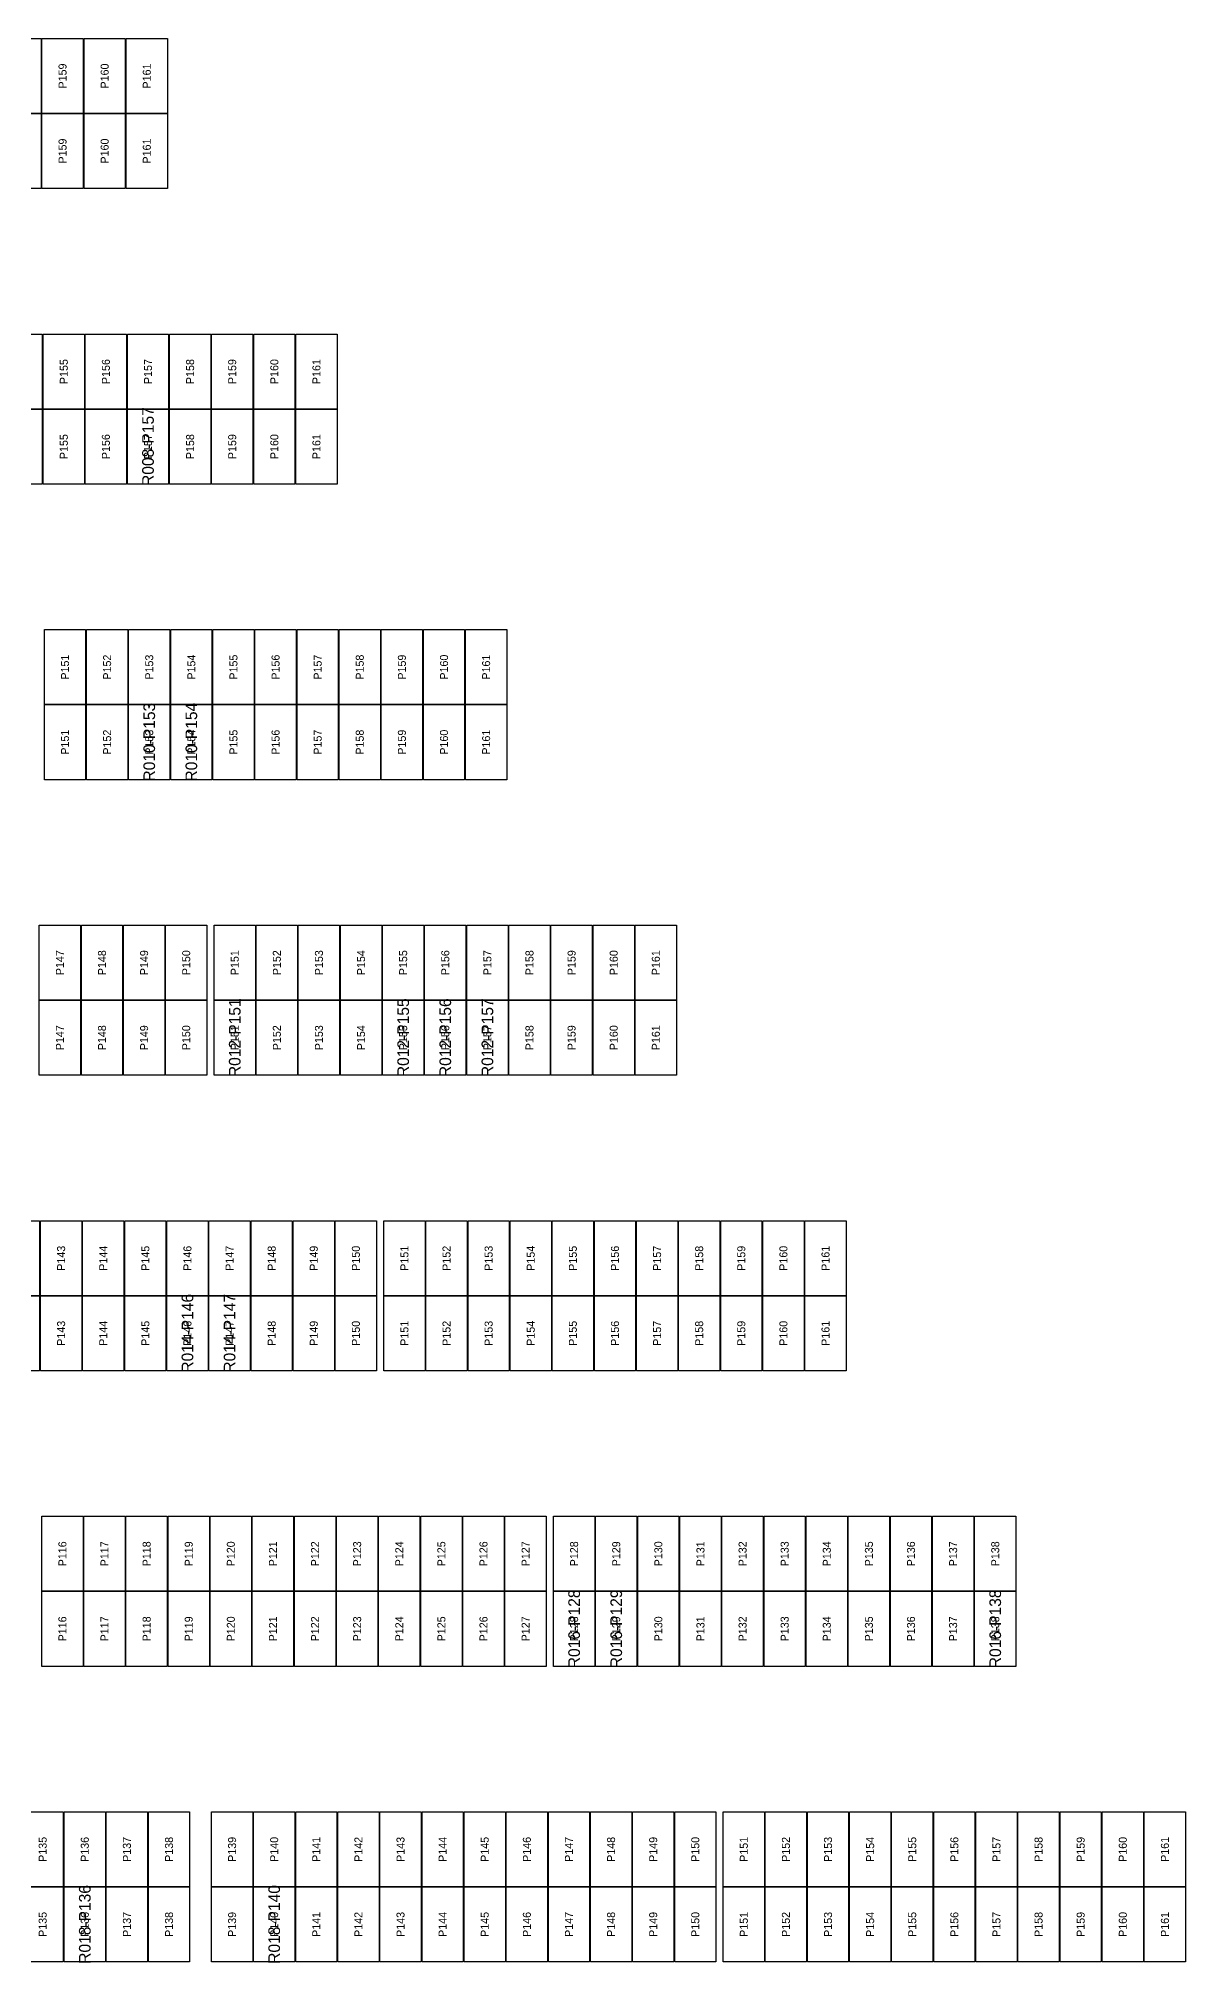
# Model space of a CAD drawing. Extents: x 296295 to 296770, y 651564 to 652121.
# Drawn here: x 296504.1 to 296535.6, y 652051.7 to 652104.6 of the extents above; entities that cross this region are included whole.
import ezdxf
from ezdxf.enums import TextEntityAlignment as Align

# ---------------------------------------------------------------- set-up
doc = ezdxf.new("R2010")
doc.units = 0

msp = doc.modelspace()

# ---------------------------------------------------------------- linework, layer by layer
at = {"layer": 'DEFECTIVE_PANELS'}
for points in [[(296506.514, 652094.37), (296507.648, 652094.37), (296507.648, 652092.307), (296506.514, 652092.307)], [(296506.548, 652086.244), (296507.682, 652086.244), (296507.682, 652084.181), (296506.548, 652084.181)], [(296507.706, 652086.244), (296508.84, 652086.244), (296508.84, 652084.181), (296507.706, 652084.181)], [(296508.899, 652078.118), (296510.033, 652078.118), (296510.033, 652076.055), (296508.899, 652076.055)], [(296513.531, 652078.118), (296514.665, 652078.118), (296514.665, 652076.055), (296513.531, 652076.055)], [(296514.689, 652078.118), (296515.823, 652078.118), (296515.823, 652076.055), (296514.689, 652076.055)], [(296515.847, 652078.118), (296516.981, 652078.118), (296516.981, 652076.055), (296515.847, 652076.055)], [(296507.599, 652069.992), (296508.733, 652069.992), (296508.733, 652067.929), (296507.599, 652067.929)], [(296508.757, 652069.992), (296509.891, 652069.992), (296509.891, 652067.929), (296508.757, 652067.929)], [(296518.232, 652061.866), (296519.366, 652061.866), (296519.366, 652059.803), (296518.232, 652059.803)], [(296519.39, 652061.866), (296520.524, 652061.866), (296520.524, 652059.803), (296519.39, 652059.803)], [(296529.812, 652061.866), (296530.946, 652061.866), (296530.946, 652059.803), (296529.812, 652059.803)], [(296504.776, 652053.74), (296505.91, 652053.74), (296505.91, 652051.677), (296504.776, 652051.677)], [(296509.984, 652053.74), (296511.118, 652053.74), (296511.118, 652051.677), (296509.984, 652051.677)]]:
    msp.add_lwpolyline(points, close=True, dxfattribs=at)
at = {"layer": 'PANELS_MASTER'}
for points in [[(296503.006, 652104.559), (296504.14, 652104.559), (296504.14, 652102.496), (296503.006, 652102.496)], [(296504.164, 652104.559), (296505.298, 652104.559), (296505.298, 652102.496), (296504.164, 652102.496)], [(296505.322, 652104.559), (296506.456, 652104.559), (296506.456, 652102.496), (296505.322, 652102.496)], [(296506.48, 652104.559), (296507.614, 652104.559), (296507.614, 652102.496), (296506.48, 652102.496)], [(296503.006, 652102.496), (296504.14, 652102.496), (296504.14, 652100.433), (296503.006, 652100.433)], [(296504.164, 652102.496), (296505.298, 652102.496), (296505.298, 652100.433), (296504.164, 652100.433)], [(296505.322, 652102.496), (296506.456, 652102.496), (296506.456, 652100.433), (296505.322, 652100.433)], [(296506.48, 652102.496), (296507.614, 652102.496), (296507.614, 652100.433), (296506.48, 652100.433)], [(296503.04, 652096.433), (296504.174, 652096.433), (296504.174, 652094.37), (296503.04, 652094.37)], [(296504.198, 652096.433), (296505.332, 652096.433), (296505.332, 652094.37), (296504.198, 652094.37)], [(296505.356, 652096.433), (296506.49, 652096.433), (296506.49, 652094.37), (296505.356, 652094.37)], [(296506.514, 652096.433), (296507.648, 652096.433), (296507.648, 652094.37), (296506.514, 652094.37)], [(296507.672, 652096.433), (296508.806, 652096.433), (296508.806, 652094.37), (296507.672, 652094.37)], [(296508.83, 652096.433), (296509.964, 652096.433), (296509.964, 652094.37), (296508.83, 652094.37)], [(296509.988, 652096.433), (296511.122, 652096.433), (296511.122, 652094.37), (296509.988, 652094.37)], [(296511.146, 652096.433), (296512.28, 652096.433), (296512.28, 652094.37), (296511.146, 652094.37)], [(296503.04, 652094.37), (296504.174, 652094.37), (296504.174, 652092.307), (296503.04, 652092.307)], [(296504.198, 652094.37), (296505.332, 652094.37), (296505.332, 652092.307), (296504.198, 652092.307)], [(296505.356, 652094.37), (296506.49, 652094.37), (296506.49, 652092.307), (296505.356, 652092.307)], [(296507.672, 652094.37), (296508.806, 652094.37), (296508.806, 652092.307), (296507.672, 652092.307)], [(296508.83, 652094.37), (296509.964, 652094.37), (296509.964, 652092.307), (296508.83, 652092.307)], [(296509.988, 652094.37), (296511.122, 652094.37), (296511.122, 652092.307), (296509.988, 652092.307)], [(296511.146, 652094.37), (296512.28, 652094.37), (296512.28, 652092.307), (296511.146, 652092.307)], [(296504.232, 652088.307), (296505.366, 652088.307), (296505.366, 652086.244), (296504.232, 652086.244)], [(296505.39, 652088.307), (296506.524, 652088.307), (296506.524, 652086.244), (296505.39, 652086.244)], [(296506.548, 652088.307), (296507.682, 652088.307), (296507.682, 652086.244), (296506.548, 652086.244)], [(296507.706, 652088.307), (296508.84, 652088.307), (296508.84, 652086.244), (296507.706, 652086.244)], [(296508.864, 652088.307), (296509.998, 652088.307), (296509.998, 652086.244), (296508.864, 652086.244)], [(296510.022, 652088.307), (296511.156, 652088.307), (296511.156, 652086.244), (296510.022, 652086.244)], [(296511.18, 652088.307), (296512.314, 652088.307), (296512.314, 652086.244), (296511.18, 652086.244)], [(296512.338, 652088.307), (296513.472, 652088.307), (296513.472, 652086.244), (296512.338, 652086.244)], [(296513.496, 652088.307), (296514.63, 652088.307), (296514.63, 652086.244), (296513.496, 652086.244)], [(296514.654, 652088.307), (296515.788, 652088.307), (296515.788, 652086.244), (296514.654, 652086.244)], [(296515.812, 652088.307), (296516.946, 652088.307), (296516.946, 652086.244), (296515.812, 652086.244)], [(296504.232, 652086.244), (296505.366, 652086.244), (296505.366, 652084.181), (296504.232, 652084.181)], [(296505.39, 652086.244), (296506.524, 652086.244), (296506.524, 652084.181), (296505.39, 652084.181)], [(296508.864, 652086.244), (296509.998, 652086.244), (296509.998, 652084.181), (296508.864, 652084.181)], [(296510.022, 652086.244), (296511.156, 652086.244), (296511.156, 652084.181), (296510.022, 652084.181)], [(296511.18, 652086.244), (296512.314, 652086.244), (296512.314, 652084.181), (296511.18, 652084.181)], [(296512.338, 652086.244), (296513.472, 652086.244), (296513.472, 652084.181), (296512.338, 652084.181)], [(296513.496, 652086.244), (296514.63, 652086.244), (296514.63, 652084.181), (296513.496, 652084.181)], [(296514.654, 652086.244), (296515.788, 652086.244), (296515.788, 652084.181), (296514.654, 652084.181)], [(296515.812, 652086.244), (296516.946, 652086.244), (296516.946, 652084.181), (296515.812, 652084.181)], [(296504.091, 652080.181), (296505.225, 652080.181), (296505.225, 652078.118), (296504.091, 652078.118)], [(296505.249, 652080.181), (296506.383, 652080.181), (296506.383, 652078.118), (296505.249, 652078.118)], [(296506.407, 652080.181), (296507.541, 652080.181), (296507.541, 652078.118), (296506.407, 652078.118)], [(296507.565, 652080.181), (296508.699, 652080.181), (296508.699, 652078.118), (296507.565, 652078.118)], [(296508.899, 652080.181), (296510.033, 652080.181), (296510.033, 652078.118), (296508.899, 652078.118)], [(296510.057, 652080.181), (296511.191, 652080.181), (296511.191, 652078.118), (296510.057, 652078.118)], [(296511.215, 652080.181), (296512.349, 652080.181), (296512.349, 652078.118), (296511.215, 652078.118)], [(296512.373, 652080.181), (296513.507, 652080.181), (296513.507, 652078.118), (296512.373, 652078.118)], [(296513.531, 652080.181), (296514.665, 652080.181), (296514.665, 652078.118), (296513.531, 652078.118)], [(296514.689, 652080.181), (296515.823, 652080.181), (296515.823, 652078.118), (296514.689, 652078.118)], [(296515.847, 652080.181), (296516.981, 652080.181), (296516.981, 652078.118), (296515.847, 652078.118)], [(296517.005, 652080.181), (296518.139, 652080.181), (296518.139, 652078.118), (296517.005, 652078.118)], [(296518.163, 652080.181), (296519.297, 652080.181), (296519.297, 652078.118), (296518.163, 652078.118)], [(296519.321, 652080.181), (296520.455, 652080.181), (296520.455, 652078.118), (296519.321, 652078.118)], [(296520.479, 652080.181), (296521.613, 652080.181), (296521.613, 652078.118), (296520.479, 652078.118)], [(296504.091, 652078.118), (296505.225, 652078.118), (296505.225, 652076.055), (296504.091, 652076.055)], [(296505.249, 652078.118), (296506.383, 652078.118), (296506.383, 652076.055), (296505.249, 652076.055)], [(296506.407, 652078.118), (296507.541, 652078.118), (296507.541, 652076.055), (296506.407, 652076.055)], [(296507.565, 652078.118), (296508.699, 652078.118), (296508.699, 652076.055), (296507.565, 652076.055)], [(296510.057, 652078.118), (296511.191, 652078.118), (296511.191, 652076.055), (296510.057, 652076.055)], [(296511.215, 652078.118), (296512.349, 652078.118), (296512.349, 652076.055), (296511.215, 652076.055)], [(296512.373, 652078.118), (296513.507, 652078.118), (296513.507, 652076.055), (296512.373, 652076.055)], [(296517.005, 652078.118), (296518.139, 652078.118), (296518.139, 652076.055), (296517.005, 652076.055)], [(296518.163, 652078.118), (296519.297, 652078.118), (296519.297, 652076.055), (296518.163, 652076.055)], [(296519.321, 652078.118), (296520.455, 652078.118), (296520.455, 652076.055), (296519.321, 652076.055)], [(296520.479, 652078.118), (296521.613, 652078.118), (296521.613, 652076.055), (296520.479, 652076.055)], [(296502.967, 652072.055), (296504.101, 652072.055), (296504.101, 652069.992), (296502.967, 652069.992)], [(296504.125, 652072.055), (296505.259, 652072.055), (296505.259, 652069.992), (296504.125, 652069.992)], [(296505.283, 652072.055), (296506.417, 652072.055), (296506.417, 652069.992), (296505.283, 652069.992)], [(296506.441, 652072.055), (296507.575, 652072.055), (296507.575, 652069.992), (296506.441, 652069.992)], [(296507.599, 652072.055), (296508.733, 652072.055), (296508.733, 652069.992), (296507.599, 652069.992)], [(296508.757, 652072.055), (296509.891, 652072.055), (296509.891, 652069.992), (296508.757, 652069.992)], [(296509.915, 652072.055), (296511.049, 652072.055), (296511.049, 652069.992), (296509.915, 652069.992)], [(296511.073, 652072.055), (296512.207, 652072.055), (296512.207, 652069.992), (296511.073, 652069.992)], [(296512.231, 652072.055), (296513.365, 652072.055), (296513.365, 652069.992), (296512.231, 652069.992)], [(296513.565, 652072.055), (296514.699, 652072.055), (296514.699, 652069.992), (296513.565, 652069.992)], [(296514.723, 652072.055), (296515.857, 652072.055), (296515.857, 652069.992), (296514.723, 652069.992)], [(296515.881, 652072.055), (296517.015, 652072.055), (296517.015, 652069.992), (296515.881, 652069.992)], [(296517.039, 652072.055), (296518.173, 652072.055), (296518.173, 652069.992), (296517.039, 652069.992)], [(296518.197, 652072.055), (296519.331, 652072.055), (296519.331, 652069.992), (296518.197, 652069.992)], [(296519.355, 652072.055), (296520.489, 652072.055), (296520.489, 652069.992), (296519.355, 652069.992)], [(296520.513, 652072.055), (296521.647, 652072.055), (296521.647, 652069.992), (296520.513, 652069.992)], [(296521.671, 652072.055), (296522.805, 652072.055), (296522.805, 652069.992), (296521.671, 652069.992)], [(296522.829, 652072.055), (296523.963, 652072.055), (296523.963, 652069.992), (296522.829, 652069.992)], [(296523.987, 652072.055), (296525.121, 652072.055), (296525.121, 652069.992), (296523.987, 652069.992)], [(296525.145, 652072.055), (296526.279, 652072.055), (296526.279, 652069.992), (296525.145, 652069.992)], [(296502.967, 652069.992), (296504.101, 652069.992), (296504.101, 652067.929), (296502.967, 652067.929)], [(296504.125, 652069.992), (296505.259, 652069.992), (296505.259, 652067.929), (296504.125, 652067.929)], [(296505.283, 652069.992), (296506.417, 652069.992), (296506.417, 652067.929), (296505.283, 652067.929)], [(296506.441, 652069.992), (296507.575, 652069.992), (296507.575, 652067.929), (296506.441, 652067.929)], [(296509.915, 652069.992), (296511.049, 652069.992), (296511.049, 652067.929), (296509.915, 652067.929)], [(296511.073, 652069.992), (296512.207, 652069.992), (296512.207, 652067.929), (296511.073, 652067.929)], [(296512.231, 652069.992), (296513.365, 652069.992), (296513.365, 652067.929), (296512.231, 652067.929)], [(296513.565, 652069.992), (296514.699, 652069.992), (296514.699, 652067.929), (296513.565, 652067.929)], [(296514.723, 652069.992), (296515.857, 652069.992), (296515.857, 652067.929), (296514.723, 652067.929)], [(296515.881, 652069.992), (296517.015, 652069.992), (296517.015, 652067.929), (296515.881, 652067.929)], [(296517.039, 652069.992), (296518.173, 652069.992), (296518.173, 652067.929), (296517.039, 652067.929)], [(296518.197, 652069.992), (296519.331, 652069.992), (296519.331, 652067.929), (296518.197, 652067.929)], [(296519.355, 652069.992), (296520.489, 652069.992), (296520.489, 652067.929), (296519.355, 652067.929)], [(296520.513, 652069.992), (296521.647, 652069.992), (296521.647, 652067.929), (296520.513, 652067.929)], [(296521.671, 652069.992), (296522.805, 652069.992), (296522.805, 652067.929), (296521.671, 652067.929)], [(296522.829, 652069.992), (296523.963, 652069.992), (296523.963, 652067.929), (296522.829, 652067.929)], [(296523.987, 652069.992), (296525.121, 652069.992), (296525.121, 652067.929), (296523.987, 652067.929)], [(296525.145, 652069.992), (296526.279, 652069.992), (296526.279, 652067.929), (296525.145, 652067.929)], [(296504.16, 652063.929), (296505.294, 652063.929), (296505.294, 652061.866), (296504.16, 652061.866)], [(296505.318, 652063.929), (296506.452, 652063.929), (296506.452, 652061.866), (296505.318, 652061.866)], [(296506.476, 652063.929), (296507.61, 652063.929), (296507.61, 652061.866), (296506.476, 652061.866)], [(296507.634, 652063.929), (296508.768, 652063.929), (296508.768, 652061.866), (296507.634, 652061.866)], [(296508.792, 652063.929), (296509.926, 652063.929), (296509.926, 652061.866), (296508.792, 652061.866)], [(296509.95, 652063.929), (296511.084, 652063.929), (296511.084, 652061.866), (296509.95, 652061.866)], [(296511.108, 652063.929), (296512.242, 652063.929), (296512.242, 652061.866), (296511.108, 652061.866)], [(296512.266, 652063.929), (296513.4, 652063.929), (296513.4, 652061.866), (296512.266, 652061.866)], [(296513.424, 652063.929), (296514.558, 652063.929), (296514.558, 652061.866), (296513.424, 652061.866)], [(296514.582, 652063.929), (296515.716, 652063.929), (296515.716, 652061.866), (296514.582, 652061.866)], [(296515.74, 652063.929), (296516.874, 652063.929), (296516.874, 652061.866), (296515.74, 652061.866)], [(296516.898, 652063.929), (296518.032, 652063.929), (296518.032, 652061.866), (296516.898, 652061.866)], [(296518.232, 652063.929), (296519.366, 652063.929), (296519.366, 652061.866), (296518.232, 652061.866)], [(296519.39, 652063.929), (296520.524, 652063.929), (296520.524, 652061.866), (296519.39, 652061.866)], [(296520.548, 652063.929), (296521.682, 652063.929), (296521.682, 652061.866), (296520.548, 652061.866)], [(296521.706, 652063.929), (296522.84, 652063.929), (296522.84, 652061.866), (296521.706, 652061.866)], [(296522.864, 652063.929), (296523.998, 652063.929), (296523.998, 652061.866), (296522.864, 652061.866)], [(296524.022, 652063.929), (296525.156, 652063.929), (296525.156, 652061.866), (296524.022, 652061.866)], [(296525.18, 652063.929), (296526.314, 652063.929), (296526.314, 652061.866), (296525.18, 652061.866)], [(296526.338, 652063.929), (296527.472, 652063.929), (296527.472, 652061.866), (296526.338, 652061.866)], [(296527.496, 652063.929), (296528.63, 652063.929), (296528.63, 652061.866), (296527.496, 652061.866)], [(296528.654, 652063.929), (296529.788, 652063.929), (296529.788, 652061.866), (296528.654, 652061.866)], [(296529.812, 652063.929), (296530.946, 652063.929), (296530.946, 652061.866), (296529.812, 652061.866)], [(296504.16, 652061.866), (296505.294, 652061.866), (296505.294, 652059.803), (296504.16, 652059.803)], [(296505.318, 652061.866), (296506.452, 652061.866), (296506.452, 652059.803), (296505.318, 652059.803)], [(296506.476, 652061.866), (296507.61, 652061.866), (296507.61, 652059.803), (296506.476, 652059.803)], [(296507.634, 652061.866), (296508.768, 652061.866), (296508.768, 652059.803), (296507.634, 652059.803)], [(296508.792, 652061.866), (296509.926, 652061.866), (296509.926, 652059.803), (296508.792, 652059.803)], [(296509.95, 652061.866), (296511.084, 652061.866), (296511.084, 652059.803), (296509.95, 652059.803)], [(296511.108, 652061.866), (296512.242, 652061.866), (296512.242, 652059.803), (296511.108, 652059.803)], [(296512.266, 652061.866), (296513.4, 652061.866), (296513.4, 652059.803), (296512.266, 652059.803)], [(296513.424, 652061.866), (296514.558, 652061.866), (296514.558, 652059.803), (296513.424, 652059.803)], [(296514.582, 652061.866), (296515.716, 652061.866), (296515.716, 652059.803), (296514.582, 652059.803)], [(296515.74, 652061.866), (296516.874, 652061.866), (296516.874, 652059.803), (296515.74, 652059.803)], [(296516.898, 652061.866), (296518.032, 652061.866), (296518.032, 652059.803), (296516.898, 652059.803)], [(296520.548, 652061.866), (296521.682, 652061.866), (296521.682, 652059.803), (296520.548, 652059.803)], [(296521.706, 652061.866), (296522.84, 652061.866), (296522.84, 652059.803), (296521.706, 652059.803)], [(296522.864, 652061.866), (296523.998, 652061.866), (296523.998, 652059.803), (296522.864, 652059.803)], [(296524.022, 652061.866), (296525.156, 652061.866), (296525.156, 652059.803), (296524.022, 652059.803)], [(296525.18, 652061.866), (296526.314, 652061.866), (296526.314, 652059.803), (296525.18, 652059.803)], [(296526.338, 652061.866), (296527.472, 652061.866), (296527.472, 652059.803), (296526.338, 652059.803)], [(296527.496, 652061.866), (296528.63, 652061.866), (296528.63, 652059.803), (296527.496, 652059.803)], [(296528.654, 652061.866), (296529.788, 652061.866), (296529.788, 652059.803), (296528.654, 652059.803)], [(296503.618, 652055.803), (296504.752, 652055.803), (296504.752, 652053.74), (296503.618, 652053.74)], [(296504.776, 652055.803), (296505.91, 652055.803), (296505.91, 652053.74), (296504.776, 652053.74)], [(296505.934, 652055.803), (296507.068, 652055.803), (296507.068, 652053.74), (296505.934, 652053.74)], [(296507.092, 652055.803), (296508.226, 652055.803), (296508.226, 652053.74), (296507.092, 652053.74)], [(296508.826, 652055.803), (296509.96, 652055.803), (296509.96, 652053.74), (296508.826, 652053.74)], [(296509.984, 652055.803), (296511.118, 652055.803), (296511.118, 652053.74), (296509.984, 652053.74)], [(296511.142, 652055.803), (296512.276, 652055.803), (296512.276, 652053.74), (296511.142, 652053.74)], [(296512.3, 652055.803), (296513.434, 652055.803), (296513.434, 652053.74), (296512.3, 652053.74)], [(296513.458, 652055.803), (296514.592, 652055.803), (296514.592, 652053.74), (296513.458, 652053.74)], [(296514.616, 652055.803), (296515.75, 652055.803), (296515.75, 652053.74), (296514.616, 652053.74)], [(296515.774, 652055.803), (296516.908, 652055.803), (296516.908, 652053.74), (296515.774, 652053.74)], [(296516.932, 652055.803), (296518.066, 652055.803), (296518.066, 652053.74), (296516.932, 652053.74)], [(296518.09, 652055.803), (296519.224, 652055.803), (296519.224, 652053.74), (296518.09, 652053.74)], [(296519.248, 652055.803), (296520.382, 652055.803), (296520.382, 652053.74), (296519.248, 652053.74)], [(296520.406, 652055.803), (296521.54, 652055.803), (296521.54, 652053.74), (296520.406, 652053.74)], [(296521.564, 652055.803), (296522.698, 652055.803), (296522.698, 652053.74), (296521.564, 652053.74)], [(296522.898, 652055.803), (296524.032, 652055.803), (296524.032, 652053.74), (296522.898, 652053.74)], [(296524.056, 652055.803), (296525.19, 652055.803), (296525.19, 652053.74), (296524.056, 652053.74)], [(296525.214, 652055.803), (296526.348, 652055.803), (296526.348, 652053.74), (296525.214, 652053.74)], [(296526.372, 652055.803), (296527.506, 652055.803), (296527.506, 652053.74), (296526.372, 652053.74)], [(296527.53, 652055.803), (296528.664, 652055.803), (296528.664, 652053.74), (296527.53, 652053.74)], [(296528.688, 652055.803), (296529.822, 652055.803), (296529.822, 652053.74), (296528.688, 652053.74)], [(296529.846, 652055.803), (296530.98, 652055.803), (296530.98, 652053.74), (296529.846, 652053.74)], [(296531.004, 652055.803), (296532.138, 652055.803), (296532.138, 652053.74), (296531.004, 652053.74)], [(296532.162, 652055.803), (296533.296, 652055.803), (296533.296, 652053.74), (296532.162, 652053.74)], [(296533.32, 652055.803), (296534.454, 652055.803), (296534.454, 652053.74), (296533.32, 652053.74)], [(296534.478, 652055.803), (296535.612, 652055.803), (296535.612, 652053.74), (296534.478, 652053.74)], [(296503.618, 652053.74), (296504.752, 652053.74), (296504.752, 652051.677), (296503.618, 652051.677)], [(296505.934, 652053.74), (296507.068, 652053.74), (296507.068, 652051.677), (296505.934, 652051.677)], [(296507.092, 652053.74), (296508.226, 652053.74), (296508.226, 652051.677), (296507.092, 652051.677)], [(296508.826, 652053.74), (296509.96, 652053.74), (296509.96, 652051.677), (296508.826, 652051.677)], [(296511.142, 652053.74), (296512.276, 652053.74), (296512.276, 652051.677), (296511.142, 652051.677)], [(296512.3, 652053.74), (296513.434, 652053.74), (296513.434, 652051.677), (296512.3, 652051.677)], [(296513.458, 652053.74), (296514.592, 652053.74), (296514.592, 652051.677), (296513.458, 652051.677)], [(296514.616, 652053.74), (296515.75, 652053.74), (296515.75, 652051.677), (296514.616, 652051.677)], [(296515.774, 652053.74), (296516.908, 652053.74), (296516.908, 652051.677), (296515.774, 652051.677)], [(296516.932, 652053.74), (296518.066, 652053.74), (296518.066, 652051.677), (296516.932, 652051.677)], [(296518.09, 652053.74), (296519.224, 652053.74), (296519.224, 652051.677), (296518.09, 652051.677)], [(296519.248, 652053.74), (296520.382, 652053.74), (296520.382, 652051.677), (296519.248, 652051.677)], [(296520.406, 652053.74), (296521.54, 652053.74), (296521.54, 652051.677), (296520.406, 652051.677)], [(296521.564, 652053.74), (296522.698, 652053.74), (296522.698, 652051.677), (296521.564, 652051.677)], [(296522.898, 652053.74), (296524.032, 652053.74), (296524.032, 652051.677), (296522.898, 652051.677)], [(296524.056, 652053.74), (296525.19, 652053.74), (296525.19, 652051.677), (296524.056, 652051.677)], [(296525.214, 652053.74), (296526.348, 652053.74), (296526.348, 652051.677), (296525.214, 652051.677)], [(296526.372, 652053.74), (296527.506, 652053.74), (296527.506, 652051.677), (296526.372, 652051.677)], [(296527.53, 652053.74), (296528.664, 652053.74), (296528.664, 652051.677), (296527.53, 652051.677)], [(296528.688, 652053.74), (296529.822, 652053.74), (296529.822, 652051.677), (296528.688, 652051.677)], [(296529.846, 652053.74), (296530.98, 652053.74), (296530.98, 652051.677), (296529.846, 652051.677)], [(296531.004, 652053.74), (296532.138, 652053.74), (296532.138, 652051.677), (296531.004, 652051.677)], [(296532.162, 652053.74), (296533.296, 652053.74), (296533.296, 652051.677), (296532.162, 652051.677)], [(296533.32, 652053.74), (296534.454, 652053.74), (296534.454, 652051.677), (296533.32, 652051.677)], [(296534.478, 652053.74), (296535.612, 652053.74), (296535.612, 652051.677), (296534.478, 652051.677)]]:
    msp.add_lwpolyline(points, close=True, dxfattribs=at)

# ---------------------------------------------------------------- texts
at = {"layer": 'DEFECT_LABELS'}
for s, p in [('R008-P157', (296507.081, 652093.338)), ('R010-P153', (296507.115, 652085.212)), ('R010-P154', (296508.273, 652085.212)), ('R012-P151', (296509.466, 652077.086)), ('R012-P155', (296514.098, 652077.086)), ('R012-P156', (296515.256, 652077.086)), ('R012-P157', (296516.414, 652077.086)), ('R014-P146', (296508.166, 652068.96)), ('R014-P147', (296509.324, 652068.96)), ('R016-P128', (296518.799, 652060.834)), ('R016-P129', (296519.957, 652060.834)), ('R016-P138', (296530.379, 652060.834)), ('R018-P136', (296505.343, 652052.708)), ('R018-P140', (296510.551, 652052.708))]:
    msp.add_text(s, height=0.32, rotation=90, dxfattribs=at).set_placement(p, align=Align.MIDDLE_CENTER)
at = {"layer": 'PANEL_POSITION'}
for s, p in [('P159', (296504.731, 652103.527)), ('P160', (296505.889, 652103.527)), ('P161', (296507.047, 652103.527)), ('P159', (296504.731, 652101.464)), ('P160', (296505.889, 652101.464)), ('P161', (296507.047, 652101.464)), ('P155', (296504.765, 652095.401)), ('P156', (296505.923, 652095.401)), ('P157', (296507.081, 652095.401)), ('P158', (296508.239, 652095.401)), ('P159', (296509.397, 652095.401)), ('P160', (296510.555, 652095.401)), ('P161', (296511.713, 652095.401)), ('P155', (296504.765, 652093.338)), ('P156', (296505.923, 652093.338)), ('P157', (296507.081, 652093.338)), ('P158', (296508.239, 652093.338)), ('P159', (296509.397, 652093.338)), ('P160', (296510.555, 652093.338)), ('P161', (296511.713, 652093.338)), ('P151', (296504.799, 652087.275)), ('P152', (296505.957, 652087.275)), ('P153', (296507.115, 652087.275)), ('P154', (296508.273, 652087.275)), ('P155', (296509.431, 652087.275)), ('P156', (296510.589, 652087.275)), ('P157', (296511.747, 652087.275)), ('P158', (296512.905, 652087.275)), ('P159', (296514.063, 652087.275)), ('P160', (296515.221, 652087.275)), ('P161', (296516.379, 652087.275)), ('P151', (296504.799, 652085.212)), ('P152', (296505.957, 652085.212)), ('P153', (296507.115, 652085.212)), ('P154', (296508.273, 652085.212)), ('P155', (296509.431, 652085.212)), ('P156', (296510.589, 652085.212)), ('P157', (296511.747, 652085.212)), ('P158', (296512.905, 652085.212)), ('P159', (296514.063, 652085.212)), ('P160', (296515.221, 652085.212)), ('P161', (296516.379, 652085.212)), ('P147', (296504.658, 652079.149)), ('P148', (296505.816, 652079.149)), ('P149', (296506.974, 652079.149)), ('P150', (296508.132, 652079.149)), ('P151', (296509.466, 652079.149)), ('P152', (296510.624, 652079.149)), ('P153', (296511.782, 652079.149)), ('P154', (296512.94, 652079.149)), ('P155', (296514.098, 652079.149)), ('P156', (296515.256, 652079.149)), ('P157', (296516.414, 652079.149)), ('P158', (296517.572, 652079.149)), ('P159', (296518.73, 652079.149)), ('P160', (296519.888, 652079.149)), ('P161', (296521.046, 652079.149)), ('P147', (296504.658, 652077.086)), ('P148', (296505.816, 652077.086)), ('P149', (296506.974, 652077.086)), ('P150', (296508.132, 652077.086)), ('P151', (296509.466, 652077.086)), ('P152', (296510.624, 652077.086)), ('P153', (296511.782, 652077.086)), ('P154', (296512.94, 652077.086)), ('P155', (296514.098, 652077.086)), ('P156', (296515.256, 652077.086)), ('P157', (296516.414, 652077.086)), ('P158', (296517.572, 652077.086)), ('P159', (296518.73, 652077.086)), ('P160', (296519.888, 652077.086)), ('P161', (296521.046, 652077.086)), ('P143', (296504.692, 652071.023)), ('P144', (296505.85, 652071.023)), ('P145', (296507.008, 652071.023)), ('P146', (296508.166, 652071.023)), ('P147', (296509.324, 652071.023)), ('P148', (296510.482, 652071.023)), ('P149', (296511.64, 652071.023)), ('P150', (296512.798, 652071.023)), ('P151', (296514.132, 652071.023)), ('P152', (296515.29, 652071.023)), ('P153', (296516.448, 652071.023)), ('P154', (296517.606, 652071.023)), ('P155', (296518.764, 652071.023)), ('P156', (296519.922, 652071.023)), ('P157', (296521.08, 652071.023)), ('P158', (296522.238, 652071.023)), ('P159', (296523.396, 652071.023)), ('P160', (296524.554, 652071.023)), ('P161', (296525.712, 652071.023)), ('P143', (296504.692, 652068.96)), ('P144', (296505.85, 652068.96)), ('P145', (296507.008, 652068.96)), ('P146', (296508.166, 652068.96)), ('P147', (296509.324, 652068.96)), ('P148', (296510.482, 652068.96)), ('P149', (296511.64, 652068.96)), ('P150', (296512.798, 652068.96)), ('P151', (296514.132, 652068.96)), ('P152', (296515.29, 652068.96)), ('P153', (296516.448, 652068.96)), ('P154', (296517.606, 652068.96)), ('P155', (296518.764, 652068.96)), ('P156', (296519.922, 652068.96)), ('P157', (296521.08, 652068.96)), ('P158', (296522.238, 652068.96)), ('P159', (296523.396, 652068.96)), ('P160', (296524.554, 652068.96)), ('P161', (296525.712, 652068.96)), ('P116', (296504.727, 652062.897)), ('P117', (296505.885, 652062.897)), ('P118', (296507.043, 652062.897)), ('P119', (296508.201, 652062.897)), ('P120', (296509.359, 652062.897)), ('P121', (296510.517, 652062.897)), ('P122', (296511.675, 652062.897)), ('P123', (296512.833, 652062.897)), ('P124', (296513.991, 652062.897)), ('P125', (296515.149, 652062.897)), ('P126', (296516.307, 652062.897)), ('P127', (296517.465, 652062.897)), ('P128', (296518.799, 652062.897)), ('P129', (296519.957, 652062.897)), ('P130', (296521.115, 652062.897)), ('P131', (296522.273, 652062.897)), ('P132', (296523.431, 652062.897)), ('P133', (296524.589, 652062.897)), ('P134', (296525.747, 652062.897)), ('P135', (296526.905, 652062.897)), ('P136', (296528.063, 652062.897)), ('P137', (296529.221, 652062.897)), ('P138', (296530.379, 652062.897)), ('P116', (296504.727, 652060.834)), ('P117', (296505.885, 652060.834)), ('P118', (296507.043, 652060.834)), ('P119', (296508.201, 652060.834)), ('P120', (296509.359, 652060.834)), ('P121', (296510.517, 652060.834)), ('P122', (296511.675, 652060.834)), ('P123', (296512.833, 652060.834)), ('P124', (296513.991, 652060.834)), ('P125', (296515.149, 652060.834)), ('P126', (296516.307, 652060.834)), ('P127', (296517.465, 652060.834)), ('P128', (296518.799, 652060.834)), ('P129', (296519.957, 652060.834)), ('P130', (296521.115, 652060.834)), ('P131', (296522.273, 652060.834)), ('P132', (296523.431, 652060.834)), ('P133', (296524.589, 652060.834)), ('P134', (296525.747, 652060.834)), ('P135', (296526.905, 652060.834)), ('P136', (296528.063, 652060.834)), ('P137', (296529.221, 652060.834)), ('P138', (296530.379, 652060.834)), ('P135', (296504.185, 652054.771)), ('P136', (296505.343, 652054.771)), ('P137', (296506.501, 652054.771)), ('P138', (296507.659, 652054.771)), ('P139', (296509.393, 652054.771)), ('P140', (296510.551, 652054.771)), ('P141', (296511.709, 652054.771)), ('P142', (296512.867, 652054.771)), ('P143', (296514.025, 652054.771)), ('P144', (296515.183, 652054.771)), ('P145', (296516.341, 652054.771)), ('P146', (296517.499, 652054.771)), ('P147', (296518.657, 652054.771)), ('P148', (296519.815, 652054.771)), ('P149', (296520.973, 652054.771)), ('P150', (296522.131, 652054.771)), ('P151', (296523.465, 652054.771)), ('P152', (296524.623, 652054.771)), ('P153', (296525.781, 652054.771)), ('P154', (296526.939, 652054.771)), ('P155', (296528.097, 652054.771)), ('P156', (296529.255, 652054.771)), ('P157', (296530.413, 652054.771)), ('P158', (296531.571, 652054.771)), ('P159', (296532.729, 652054.771)), ('P160', (296533.887, 652054.771)), ('P161', (296535.045, 652054.771)), ('P135', (296504.185, 652052.708)), ('P136', (296505.343, 652052.708)), ('P137', (296506.501, 652052.708)), ('P138', (296507.659, 652052.708)), ('P139', (296509.393, 652052.708)), ('P140', (296510.551, 652052.708)), ('P141', (296511.709, 652052.708)), ('P142', (296512.867, 652052.708)), ('P143', (296514.025, 652052.708)), ('P144', (296515.183, 652052.708)), ('P145', (296516.341, 652052.708)), ('P146', (296517.499, 652052.708)), ('P147', (296518.657, 652052.708)), ('P148', (296519.815, 652052.708)), ('P149', (296520.973, 652052.708)), ('P150', (296522.131, 652052.708)), ('P151', (296523.465, 652052.708)), ('P152', (296524.623, 652052.708)), ('P153', (296525.781, 652052.708)), ('P154', (296526.939, 652052.708)), ('P155', (296528.097, 652052.708)), ('P156', (296529.255, 652052.708)), ('P157', (296530.413, 652052.708)), ('P158', (296531.571, 652052.708)), ('P159', (296532.729, 652052.708)), ('P160', (296533.887, 652052.708)), ('P161', (296535.045, 652052.708))]:
    msp.add_text(s, height=0.22, rotation=90, dxfattribs=at).set_placement(p, align=Align.MIDDLE_CENTER)

doc.saveas('drawing.dxf')
